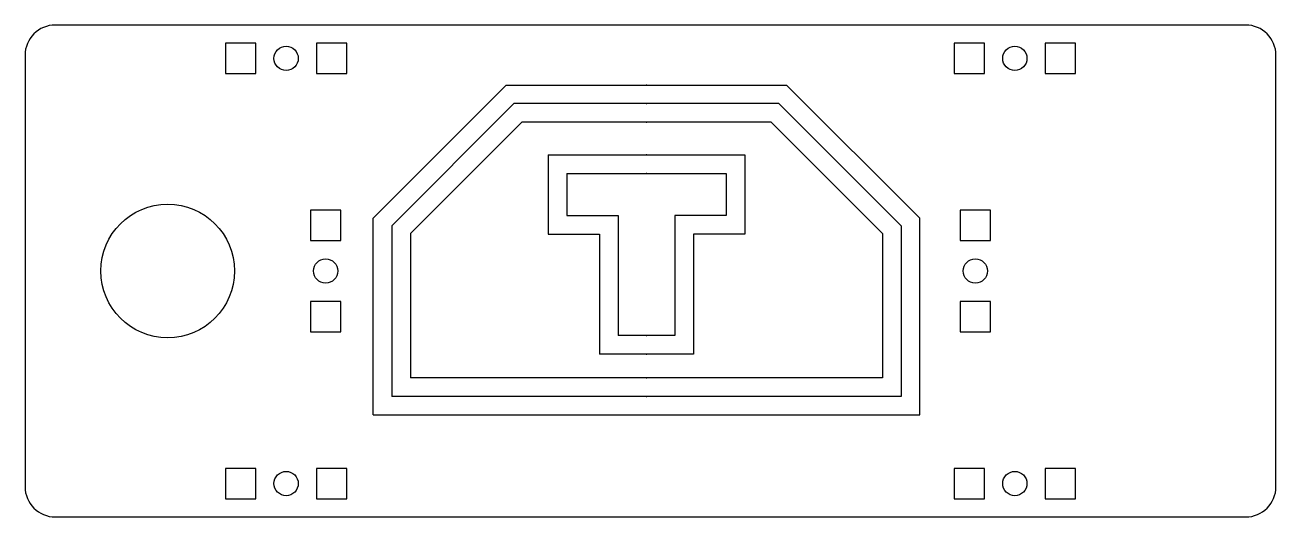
# Model space of a CAD drawing. Header units: millimetres. Extents: x -98 to 108, y -27 to 54.
import ezdxf

# ---------------------------------------------------------------- set-up
doc = ezdxf.new("R2010")
doc.units = ezdxf.units.MM
doc.header["$PDSIZE"] = -1

msp = doc.modelspace()

# ---------------------------------------------------------------- linework, layer by layer
at = {"color": 7, "linetype": 'Continuous'}
for p, q in [((103.1, 53.66), (-92.9, 53.66)), ((-97.9, 48.66), (-97.9, -22.34)), ((108.1, -22.34), (108.1, 48.66)), ((-40.56, 21.86), (-18.65, 43.78)), ((-18.65, 43.78), (27.52, 43.78)), ((49.44, 21.86), (27.52, 43.78)), ((-37.5, 20.6), (-17.38, 40.72)), ((26.25, 40.72), (-17.38, 40.72)), ((46.38, 20.6), (26.25, 40.72)), ((-34.44, 19.33), (-16.11, 37.66)), ((24.99, 37.66), (-16.11, 37.66)), ((43.32, 19.33), (24.99, 37.66)), ((-11.76, 32.26), (20.64, 32.26)), ((-11.76, 32.26), (-11.76, 19.21)), ((20.64, 32.26), (20.64, 19.21)), ((-8.7, 29.2), (17.58, 29.2)), ((-8.7, 29.2), (-8.7, 22.27)), ((17.58, 29.2), (17.58, 22.27)), ((-40.56, -10.54), (-40.56, 21.86)), ((-8.7, 22.27), (-0.24, 22.27)), ((-0.24, 22.27), (-0.24, 2.51)), ((17.58, 22.27), (9.12, 22.27)), ((9.12, 22.27), (9.12, 2.51)), ((49.44, -10.54), (49.44, 21.86)), ((-37.5, 20.6), (-37.5, -7.48)), ((-34.44, 19.33), (-34.44, -4.42)), ((-11.76, 19.21), (-3.3, 19.21)), ((-3.3, 19.21), (-3.3, -0.55)), ((20.64, 19.21), (12.18, 19.21)), ((12.18, 19.21), (12.18, -0.55)), ((43.32, 19.33), (43.32, -4.42)), ((46.38, 20.6), (46.38, -7.48)), ((9.12, 2.51), (-0.24, 2.51)), ((12.18, -0.55), (-3.3, -0.55)), ((43.32, -4.42), (-34.44, -4.42)), ((46.38, -7.48), (-37.5, -7.48)), ((-40.56, -10.54), (49.44, -10.54)), ((-92.9, -27.34), (103.1, -27.34))]:
    msp.add_line(p, q, dxfattribs=at)
at = {"color": 7, "linetype": 'Continuous', "lineweight": 25}
for p, q in [((103.1, 53.66), (-92.9, 53.66)), ((-59.9, 50.66), (-64.9, 50.66)), ((-64.9, 50.66), (-64.9, 45.66)), ((-59.9, 45.66), (-59.9, 50.66)), ((-44.9, 50.66), (-49.9, 50.66)), ((-49.9, 50.66), (-49.9, 45.66)), ((-44.9, 45.66), (-44.9, 50.66)), ((55.1, 50.66), (55.1, 45.66)), ((60.1, 50.66), (55.1, 50.66)), ((60.1, 45.66), (60.1, 50.66)), ((75.1, 50.66), (70.1, 50.66)), ((70.1, 50.66), (70.1, 45.66)), ((75.1, 45.66), (75.1, 50.66)), ((-97.9, 48.66), (-97.9, -22.34)), ((108.1, -22.34), (108.1, 48.66)), ((-64.9, 45.66), (-59.9, 45.66)), ((-49.9, 45.66), (-44.9, 45.66)), ((55.1, 45.66), (60.1, 45.66)), ((70.1, 45.66), (75.1, 45.66)), ((-45.9, 23.16), (-50.9, 23.16)), ((-50.9, 23.16), (-50.9, 18.16)), ((-45.9, 18.16), (-45.9, 23.16)), ((61.1, 23.16), (56.1, 23.16)), ((56.1, 23.16), (56.1, 18.16)), ((61.1, 18.16), (61.1, 23.16)), ((-50.9, 18.16), (-45.9, 18.16)), ((56.1, 18.16), (61.1, 18.16)), ((-45.9, 8.16), (-50.9, 8.16)), ((-50.9, 8.16), (-50.9, 3.16)), ((-45.9, 3.16), (-45.9, 8.16)), ((61.1, 8.16), (56.1, 8.16)), ((56.1, 8.16), (56.1, 3.16)), ((61.1, 3.16), (61.1, 8.16)), ((-50.9, 3.16), (-45.9, 3.16)), ((56.1, 3.16), (61.1, 3.16)), ((-59.9, -19.34), (-64.9, -19.34)), ((-64.9, -19.34), (-64.9, -24.34)), ((-59.9, -24.34), (-59.9, -19.34)), ((-44.9, -19.34), (-49.9, -19.34)), ((-49.9, -19.34), (-49.9, -24.34)), ((-44.9, -24.34), (-44.9, -19.34)), ((60.1, -19.34), (55.1, -19.34)), ((55.1, -19.34), (55.1, -24.34)), ((60.1, -24.34), (60.1, -19.34)), ((75.1, -19.34), (70.1, -19.34)), ((70.1, -19.34), (70.1, -24.34)), ((75.1, -24.34), (75.1, -19.34)), ((-64.9, -24.34), (-59.9, -24.34)), ((-49.9, -24.34), (-44.9, -24.34)), ((55.1, -24.34), (60.1, -24.34)), ((70.1, -24.34), (75.1, -24.34)), ((-92.9, -27.34), (103.1, -27.34))]:
    msp.add_line(p, q, dxfattribs=at)
for centre, radius in [((-54.9, 48.16), 2), ((65.1, 48.16), 2), ((-74.4, 13.16), 11), ((-48.4, 13.16), 2), ((58.6, 13.16), 2), ((-54.9, -21.84), 2), ((65.1, -21.84), 2)]:
    msp.add_circle(centre, radius, dxfattribs=at)
at = {"color": 7, "linetype": 'Continuous'}
for centre, start, end in [((-92.9, 48.66), 90, 180), ((103.1, 48.66), 0, 90), ((-92.9, -22.34), 180, 270), ((103.1, -22.34), 270, 0)]:
    msp.add_arc(centre, 5, start, end, dxfattribs=at)
at = {"color": 7, "linetype": 'Continuous', "lineweight": 25}
for centre, start, end in [((-92.9, 48.66), 90, 180), ((103.1, 48.66), 0, 90), ((-92.9, -22.34), 180, 270), ((103.1, -22.34), 270, 0)]:
    msp.add_arc(centre, 5, start, end, dxfattribs=at)
at = {"color": 7, "linetype": 'Continuous'}
for p in [(4.44, 43.78), (4.44, 40.72), (4.44, 37.66), (4.44, 32.26), (4.44, 29.2), (4.44, 2.51), (4.44, -0.55), (4.44, -4.42), (4.44, -7.48)]:
    msp.add_point(p, dxfattribs=at)

doc.saveas('drawing.dxf')
